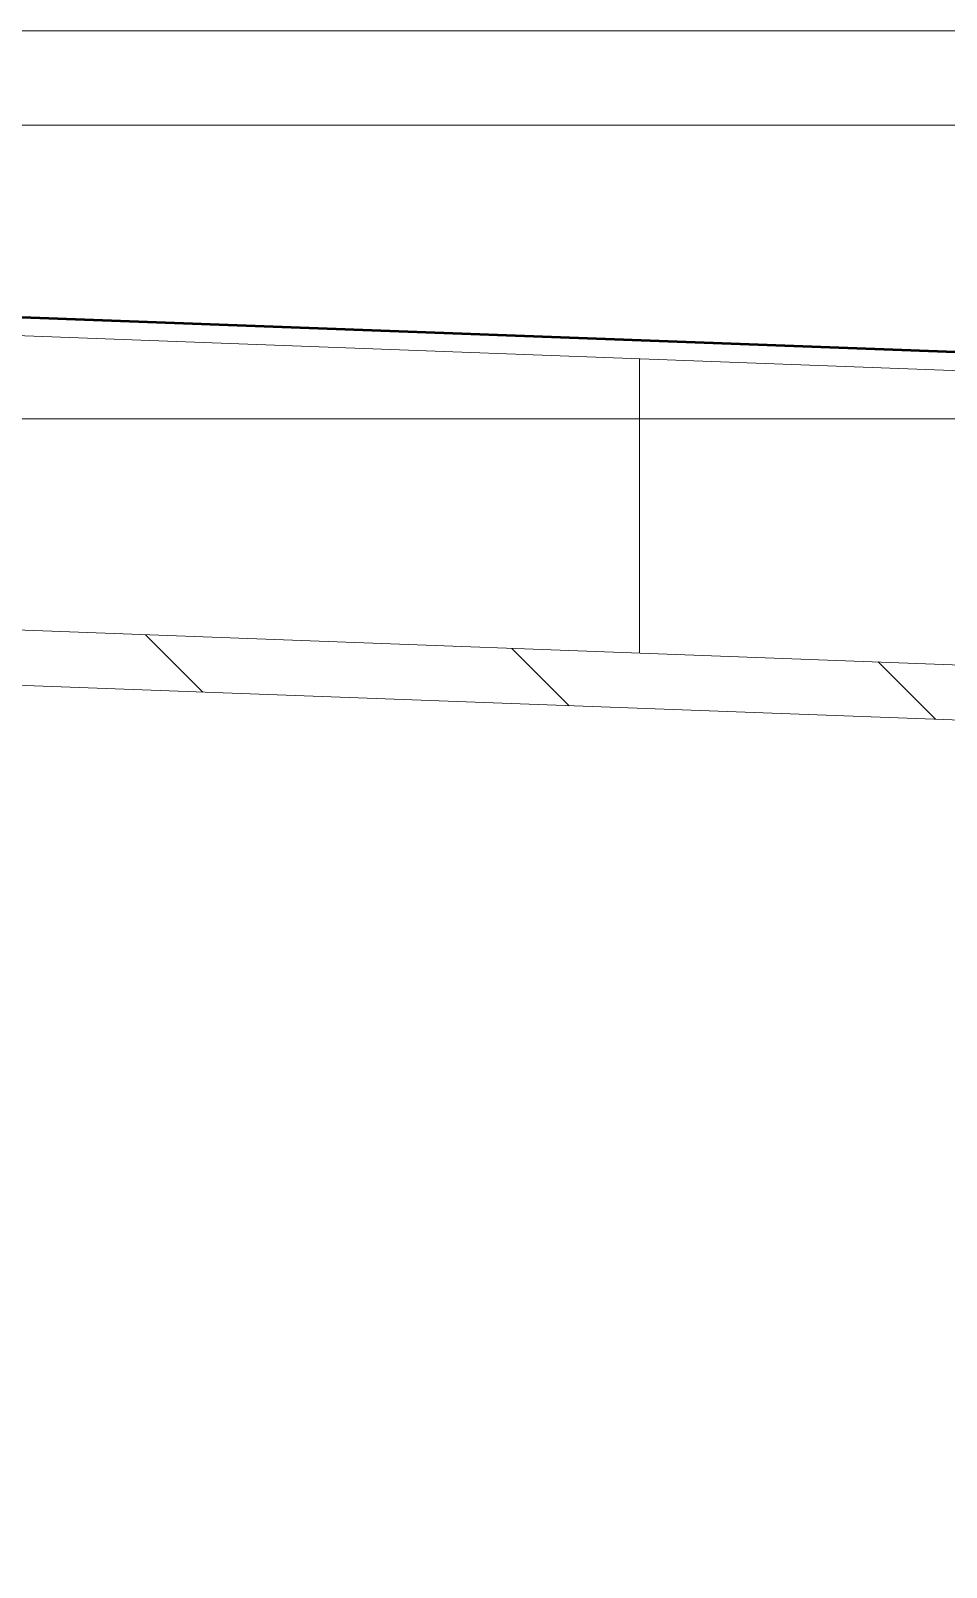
# Model space of a CAD drawing. Header units: inches. Extents: x -4169 to 885, y -251 to 585.
# Drawn here: x 103.65 to 116.11, y 398.39 to 419.28 of the extents above; entities that cross this region are included whole.
import ezdxf

# ---------------------------------------------------------------- set-up
doc = ezdxf.new("R2010")
doc.units = ezdxf.units.IN
doc.header["$MEASUREMENT"] = 0
for name, color, linetype, lineweight in [('A-ROOF', 132, 'Continuous', 13), ('A-ROOF-1', 132, 'Continuous', 50), ('A-ROOF-PATT-1', 132, 'Continuous', 9), ('A-WALL', 113, 'Continuous', 13)]:
    doc.layers.add(name, color=color, linetype=linetype, lineweight=lineweight)

# ---------------------------------------------------------------- blocks, each defined once
blk = doc.blocks.new('Basic Wall _ EXT - FIBER CEMENT - SMALL - ___-1939673-BUILDING ELEVATION - COURTYARD - LOOKING WEST')
at = {"layer": 'A-WALL'}
blk.add_line((3855.163, 419.283), (3405.579, 419.283), dxfattribs=at)

msp = doc.modelspace()

# ---------------------------------------------------------------- hatches: boundary and pattern name
at = {"layer": 'A-ROOF-PATT-1'}
h = msp.add_hatch(dxfattribs=at)
h.set_pattern_fill('FP_40', color=256, style=0, pattern_type=2)
h.set_pattern_definition([(0, (-3308.07, 0), (0, 9), []), (90, (-3308.07, 0), (-9, 6e-16), [])])
h.paths.add_polyline_path([(544.403, 394.747), (544.403, 398.75), (94.728, 415.46), (94.728, 411.458), (543.778, 394.77)], flags=0)
h = msp.add_hatch(dxfattribs=at)
h.set_pattern_fill('FP_35', color=256, style=0, pattern_type=2)
h.set_pattern_definition([(0, (-3308.0704, 0), (0, 4.798), []), (315, (-3308.0704, 0), (4.7984266, 0), [6.786, -6.786]), (45, (-3308.0704, 0), (4.7984266, 0), [6.786, -6.786])])
h.paths.add_polyline_path([(544.403, 393.997), (544.403, 394.747), (94.728, 411.458), (94.728, 410.707), (543.778, 394.02)], flags=0)

# ---------------------------------------------------------------- linework, layer by layer
at = {"layer": 'A-ROOF', "flags": 128}
for points in [[(544.403, 398.75), (319.566, 407.105), (94.728, 415.46)], [(544.403, 394.747), (319.566, 403.102), (94.728, 411.458)], [(544.403, 393.997), (319.566, 402.352), (94.728, 410.707)]]:
    msp.add_lwpolyline(points, dxfattribs=at)
at = {"layer": 'A-ROOF-1', "flags": 128}
msp.add_lwpolyline([(544.403, 399), (494.439, 400.857), (444.476, 402.713), (394.512, 404.57), (344.548, 406.427), (294.584, 408.284), (244.62, 410.14), (194.656, 411.997), (144.692, 413.854), (94.728, 415.71)], dxfattribs=at)
at = {"layer": 'A-WALL'}
msp.add_line((543.778, 418), (100.853, 418), dxfattribs=at)

# ---------------------------------------------------------------- block references
msp.add_blockref('Basic Wall _ EXT - FIBER CEMENT - SMALL - ___-1939673-BUILDING ELEVATION - COURTYARD - LOOKING WEST', (-3308.07, 0), dxfattribs=at)

doc.saveas('drawing.dxf')
